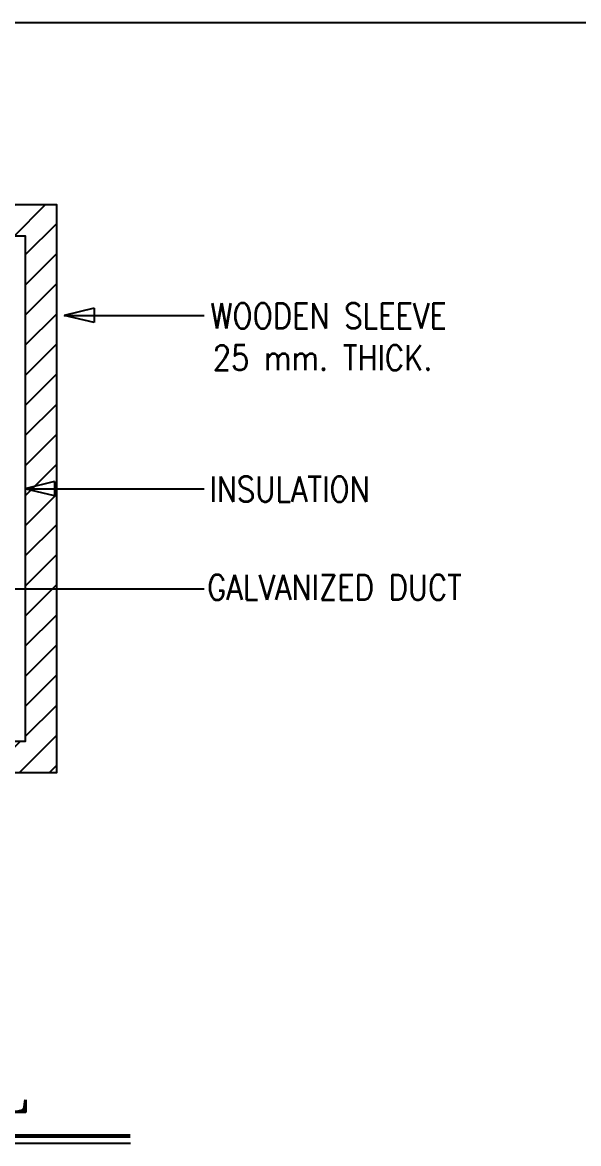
# Model space of a CAD drawing. Extents: x -251.9 to -196.2, y -340.1 to -300.7.
# Drawn here: x -206.66 to -203.35, y -337.09 to -330.4 of the extents above; entities that cross this region are included whole.
import ezdxf

# ---------------------------------------------------------------- set-up
doc = ezdxf.new("R2010")
doc.units = 0
doc.header["$LTSCALE"] = 0.5
doc.header["$MEASUREMENT"] = 0
for name, color, linetype in [('AC', 10, 'CONTINUOUS'), ('DUCK', 2, 'CONTINUOUS'), ('HATCH', 11, 'CONTINUOUS'), ('LINE', 3, 'CONTINUOUS'), ('TEXT', 2, 'CONTINUOUS'), ('TEXT1', 6, 'CONTINUOUS')]:
    doc.layers.add(name, color=color, linetype=linetype)
doc.styles.add('ROMANS', font='romans', dxfattribs={"width": 0.6})
doc.styles.add('ROMANT', font='romant.shx', dxfattribs={"width": 0.8})

msp = doc.modelspace()

# ---------------------------------------------------------------- hatches: boundary and pattern name
at = {"layer": 'HATCH'}
h = msp.add_hatch(dxfattribs=at)
h.set_pattern_fill('ANSI31', color=256, scale=1.014905, style=0)
h.set_pattern_definition([(45, (-382.4706, -368.56819), (-0.08970575, 0.08970575), [])])
h.paths.add_polyline_path([(-206.4596, -331.4907), (-210.5869, -331.4907), (-210.5869, -334.8737), (-206.4596, -334.8737)])
h.paths.add_polyline_path([(-206.6457, -331.6768), (-206.6457, -334.6876), (-210.4008, -334.6876), (-210.4008, -331.6768)], flags=16)

# ---------------------------------------------------------------- linework, layer by layer
at = {"layer": 'AC'}
msp.add_lwpolyline([(-210.4008, -331.6768), (-210.4008, -334.6876), (-206.6457, -334.6876), (-206.6457, -331.6768)], close=True, dxfattribs=at)
at = {"layer": 'DUCK'}
msp.add_lwpolyline([(-210.5869, -331.4907), (-210.5869, -334.8737), (-206.4596, -334.8737), (-206.4596, -331.4907)], close=True, dxfattribs=at)
at = {"layer": 'LINE'}
for p, q in [((-206.2369, -332.1063), (-206.4151, -332.149)), ((-206.2369, -332.1063), (-206.2369, -332.1916)), ((-206.4151, -332.149), (-205.581, -332.149)), ((-206.2369, -332.1916), (-206.4151, -332.149)), ((-206.4725, -333.1395), (-206.6507, -333.1822)), ((-206.4725, -333.1395), (-206.4725, -333.2249)), ((-206.6507, -333.1822), (-205.581, -333.1822)), ((-206.4725, -333.2249), (-206.6507, -333.1822)), ((-207.403, -333.7787), (-205.581, -333.7787))]:
    msp.add_line(p, q, dxfattribs=at)
at = {"layer": 'TEXT'}
msp.add_line((-251.8931, -330.4029), (-196.2048, -330.4029), dxfattribs=at)
at = {"layer": 'TEXT1', "const_width": 0.0227}
msp.add_lwpolyline([(-206.021, -337.0406), (-210.9323, -337.0406)], dxfattribs=at)
at = {"layer": 'TEXT1'}
msp.add_lwpolyline([(-206.021, -337.0859), (-210.9323, -337.0859)], dxfattribs=at)

# ---------------------------------------------------------------- texts
at = {"layer": 'TEXT', "style": 'ROMANS', "width": 0.85}
for s, p in [('WOODEN SLEEVE', (-205.5431, -332.2272)), ('25 mm. THICK.', (-205.5299, -332.4767)), ('INSULATION', (-205.5496, -333.2604)), ('GALVANIZED DUCT', (-205.5628, -333.8454))]:
    msp.add_text(s, height=0.15, dxfattribs=at).set_placement(p)
at = {"layer": 'TEXT1', "style": 'ROMANT'}
msp.add_text('WOODEN SLEEVE DETAIL', height=0.25, dxfattribs=at).set_placement((-210.9323, -336.8973))

doc.saveas('drawing.dxf')
